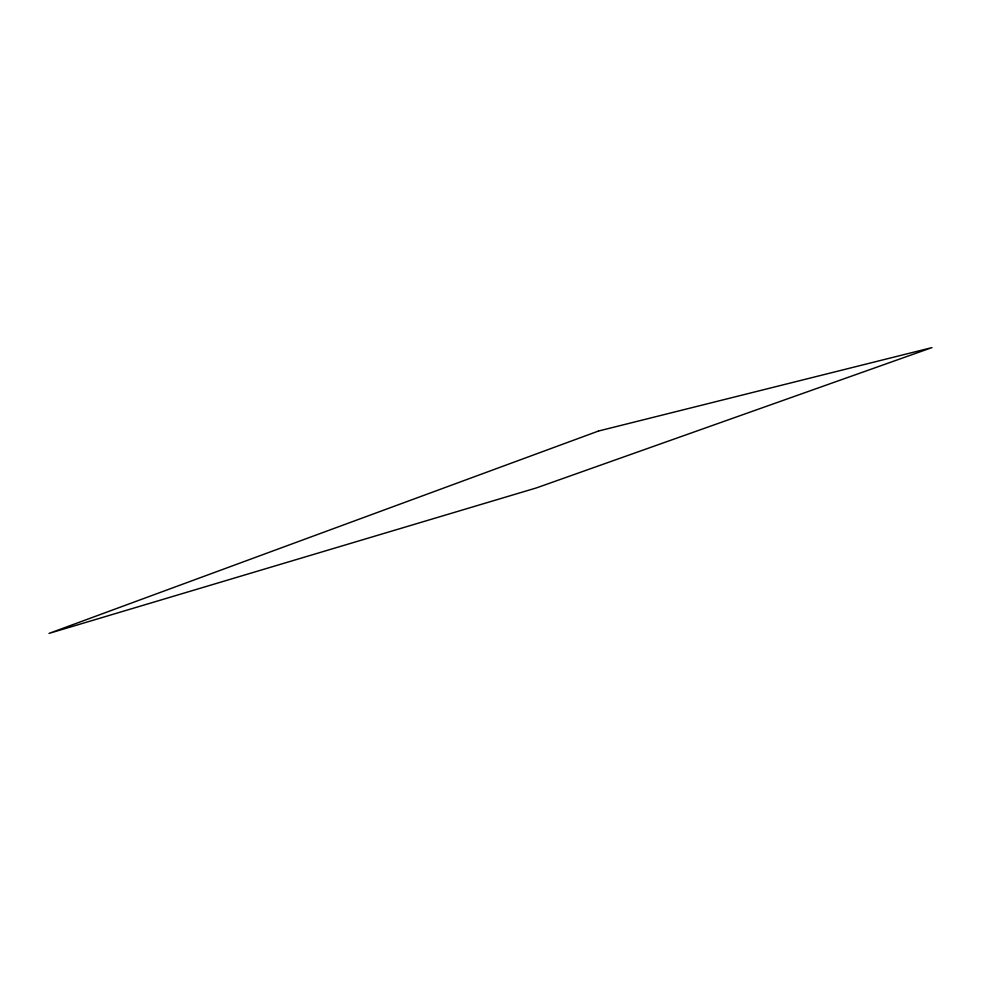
<?xml version="1.0" encoding="UTF-8"?>
<svg xmlns="http://www.w3.org/2000/svg" width="981" height="981" viewBox="0 0 981 981"><rect width="100%" height="100%" fill="white"/><g stroke="black" fill="none" stroke-linecap="round" stroke-linejoin="round"><path stroke-width="1.47" d="M598.471 431.039L49.05 633.395L536.411 487.913L931.95 347.605L598.471 431.039"/></g></svg>
